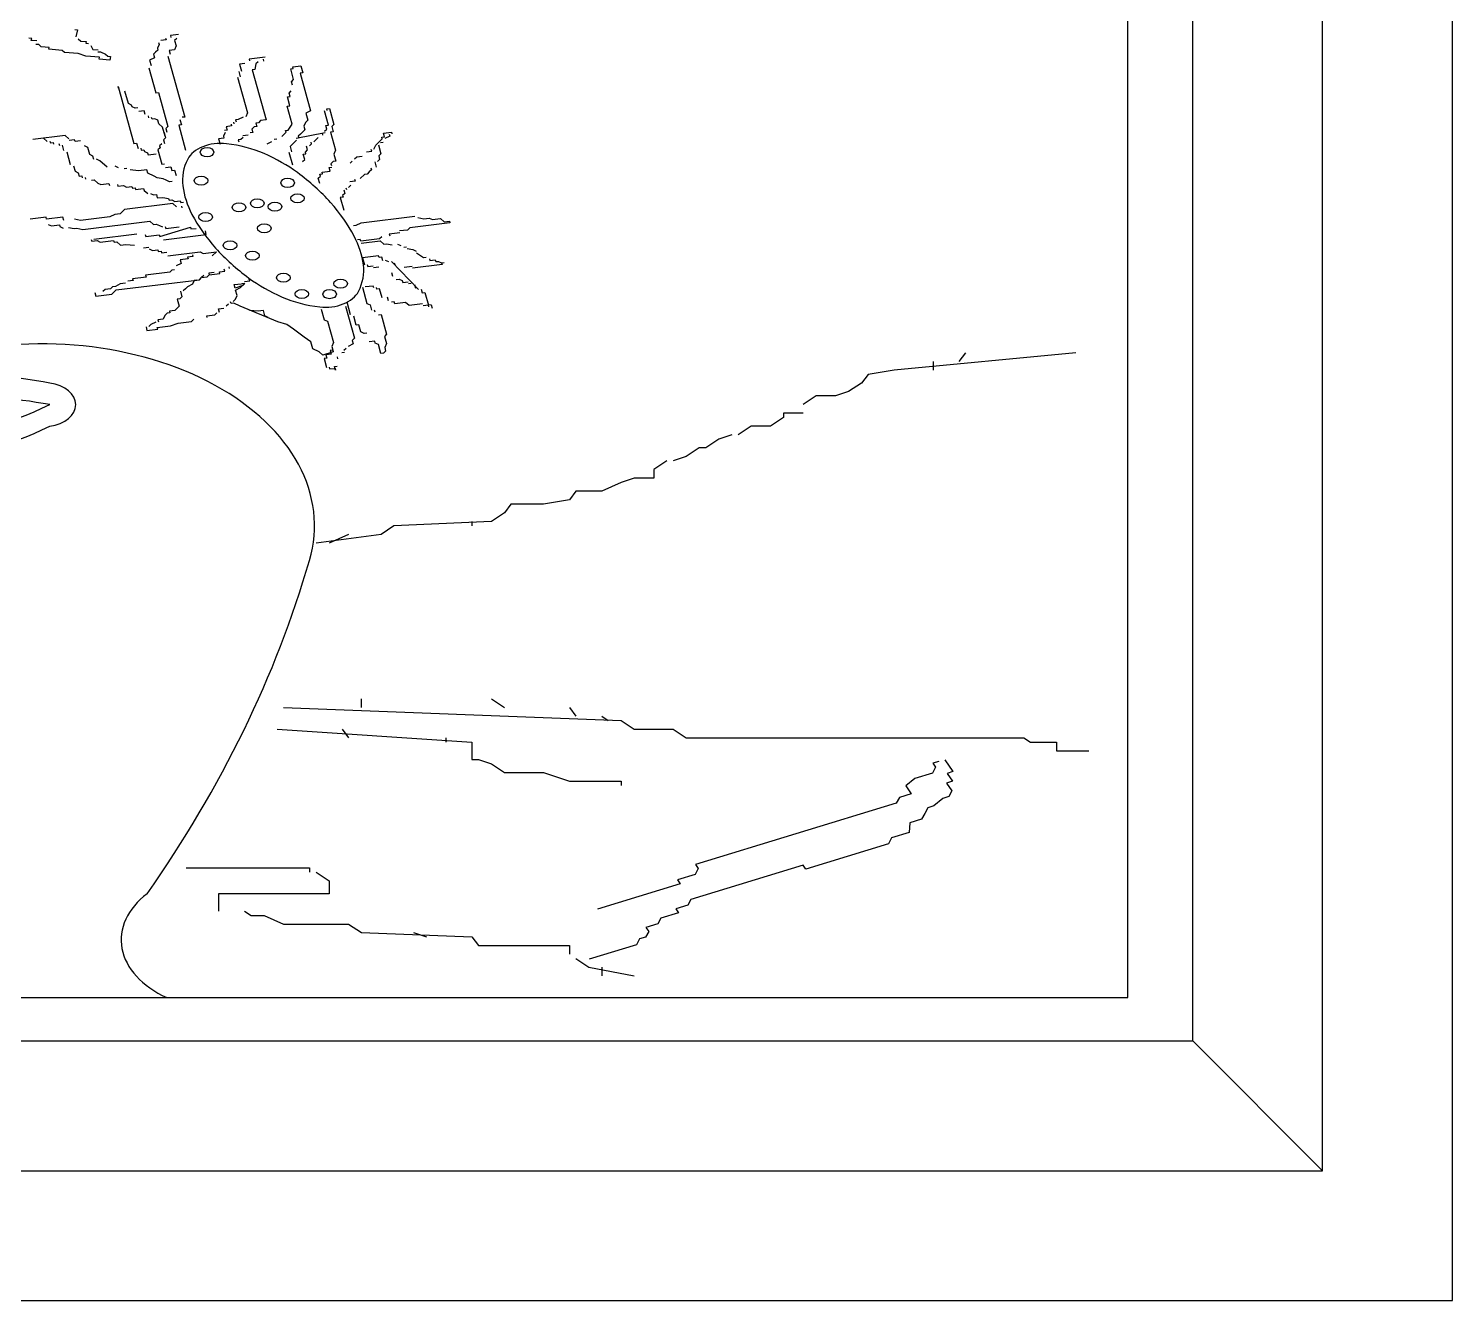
# Model space of a CAD drawing. Header units: inches. Extents: x 6.7 to 49.2, y 11 to 35.8.
# Drawn here: x 33.507 to 33.7701, y 12.9245 to 13.1597 of the extents above; entities that cross this region are included whole.
import ezdxf

# ---------------------------------------------------------------- set-up
doc = ezdxf.new("R2010")
doc.units = ezdxf.units.IN
doc.header["$MEASUREMENT"] = 0
doc.layers.add('02', color=2, linetype='Continuous')
doc.layers.add('4', color=4, linetype='Continuous')

msp = doc.modelspace()

# ---------------------------------------------------------------- linework, layer by layer
at = {"layer": '02'}
for p, q in [((33.7461, 12.94853), (33.7461, 13.38053)), ((33.7221, 12.97253), (33.7221, 13.35653)), ((33.7101, 12.98053), (33.7101, 13.34853)), ((33.51551, 13.15948), (33.516, 13.15943)), ((33.516, 13.15943), (33.51574, 13.1581)), ((33.50755, 13.15781), (33.50705, 13.15785)), ((33.50748, 13.15747), (33.50755, 13.15781)), ((33.50848, 13.15739), (33.50748, 13.15747)), ((33.51617, 13.15772), (33.51661, 13.15734)), ((33.51661, 13.15734), (33.51761, 13.15726)), ((33.51761, 13.15726), (33.51754, 13.15692)), ((33.51754, 13.15692), (33.51804, 13.15688)), ((33.531, 13.15706), (33.53109, 13.15673)), ((33.53239, 13.15757), (33.5314, 13.15745)), ((33.5323, 13.1579), (33.53239, 13.15757)), ((33.53469, 13.15854), (33.5332, 13.15835)), ((33.5332, 13.15835), (33.53329, 13.15802)), ((33.53437, 13.15781), (33.53397, 13.15742)), ((33.53397, 13.15742), (33.53425, 13.15643)), ((33.50885, 13.15668), (33.50835, 13.15672)), ((33.50928, 13.1563), (33.50885, 13.15668)), ((33.51078, 13.15617), (33.50928, 13.1563)), ((33.51071, 13.15583), (33.51078, 13.15617)), ((33.51321, 13.15561), (33.51071, 13.15583)), ((33.51364, 13.15523), (33.51321, 13.15561)), ((33.51614, 13.15501), (33.51364, 13.15523)), ((33.51757, 13.15455), (33.51614, 13.15501)), ((33.52007, 13.15433), (33.51757, 13.15455)), ((33.51847, 13.1565), (33.51884, 13.15579)), ((33.51884, 13.15579), (33.51984, 13.1557)), ((33.51977, 13.15537), (33.52027, 13.15533)), ((33.52001, 13.15399), (33.52007, 13.15433)), ((33.52027, 13.15533), (33.5212, 13.1549)), ((33.5212, 13.1549), (33.52164, 13.15453)), ((33.52164, 13.15453), (33.52214, 13.15448)), ((33.52214, 13.15448), (33.522, 13.15382)), ((33.53024, 13.15423), (33.52934, 13.15378)), ((33.53046, 13.15528), (33.53006, 13.15489)), ((33.53006, 13.15489), (33.53024, 13.15423)), ((33.53087, 13.15567), (33.53046, 13.15528)), ((33.53109, 13.15673), (33.53078, 13.156)), ((33.53078, 13.156), (33.53087, 13.15567)), ((33.53272, 13.15454), (33.53584, 13.1433)), ((33.53393, 13.15571), (33.53294, 13.15559)), ((33.53294, 13.15559), (33.53313, 13.15493)), ((33.53425, 13.15643), (33.53393, 13.15571)), ((33.55071, 13.15436), (33.54774, 13.154)), ((33.522, 13.15382), (33.52001, 13.15399)), ((33.52922, 13.15239), (33.5305, 13.14777)), ((33.52934, 13.15378), (33.52962, 13.15279)), ((33.54581, 13.15171), (33.54608, 13.15072)), ((33.54693, 13.15321), (33.54594, 13.15309)), ((33.54594, 13.15309), (33.5463, 13.15177)), ((33.54774, 13.154), (33.54783, 13.15367)), ((33.54878, 13.15207), (33.54829, 13.15201)), ((33.54829, 13.15201), (33.55085, 13.14276)), ((33.549, 13.15313), (33.54878, 13.15207)), ((33.54941, 13.15352), (33.549, 13.15313)), ((33.55031, 13.15397), (33.5504, 13.15364)), ((33.55541, 13.15221), (33.5559, 13.15227)), ((33.55596, 13.15023), (33.55541, 13.15221)), ((33.55581, 13.1526), (33.5573, 13.15278)), ((33.5559, 13.15227), (33.55581, 13.1526)), ((33.5573, 13.15278), (33.55767, 13.15146)), ((33.5236, 13.14863), (33.52351, 13.14896)), ((33.52351, 13.14896), (33.52644, 13.13838)), ((33.54559, 13.15066), (33.54742, 13.14405)), ((33.55555, 13.14983), (33.55596, 13.15023)), ((33.55574, 13.14917), (33.55555, 13.14983)), ((33.55767, 13.15146), (33.55717, 13.1514)), ((33.55717, 13.1514), (33.5591, 13.14446)), ((33.52542, 13.14577), (33.52477, 13.14809)), ((33.5305, 13.14777), (33.531, 13.14783)), ((33.531, 13.14783), (33.53274, 13.14155)), ((33.5548, 13.14701), (33.5553, 13.14707)), ((33.55526, 13.14536), (33.5548, 13.14701)), ((33.55511, 13.14773), (33.55552, 13.14812)), ((33.5553, 13.14707), (33.55511, 13.14773)), ((33.526, 13.14551), (33.52542, 13.14577)), ((33.52609, 13.14517), (33.526, 13.14551)), ((33.52668, 13.14491), (33.52609, 13.14517)), ((33.52718, 13.14497), (33.52668, 13.14491)), ((33.52835, 13.14443), (33.52736, 13.14431)), ((33.52854, 13.14377), (33.52835, 13.14443)), ((33.54742, 13.14405), (33.54711, 13.14333)), ((33.55476, 13.1453), (33.55526, 13.14536)), ((33.55568, 13.14199), (33.55476, 13.1453)), ((33.5591, 13.14446), (33.5582, 13.14401)), ((33.5582, 13.14401), (33.55856, 13.14269)), ((33.5624, 13.14179), (33.56167, 13.14444)), ((33.56207, 13.14483), (33.56256, 13.14489)), ((33.56216, 13.1445), (33.56207, 13.14483)), ((33.56256, 13.14489), (33.56339, 13.14192)), ((33.52921, 13.14317), (33.52912, 13.1435)), ((33.5298, 13.1429), (33.52971, 13.14323)), ((33.5303, 13.14296), (33.5298, 13.1429)), ((33.53088, 13.14269), (33.5303, 13.14296)), ((33.53107, 13.14203), (33.53088, 13.14269)), ((33.53175, 13.14143), (33.53107, 13.14203)), ((33.53221, 13.13978), (33.53175, 13.14143)), ((33.53274, 13.14155), (33.53233, 13.14116)), ((33.53233, 13.14116), (33.53252, 13.1405)), ((33.53522, 13.14186), (33.53472, 13.1418)), ((33.53472, 13.1418), (33.536, 13.13717)), ((33.53494, 13.14285), (33.53522, 13.14186)), ((33.53584, 13.1433), (33.53534, 13.14324)), ((33.5445, 13.14164), (33.54351, 13.14151)), ((33.54351, 13.14151), (33.5437, 13.14085)), ((33.54441, 13.14197), (33.5445, 13.14164)), ((33.54482, 13.14236), (33.54491, 13.14203)), ((33.54571, 13.14281), (33.54522, 13.14275)), ((33.54522, 13.14275), (33.54531, 13.14242)), ((33.54661, 13.14326), (33.54571, 13.14281)), ((33.54865, 13.14147), (33.54825, 13.14107)), ((33.54825, 13.14107), (33.54843, 13.14041)), ((33.54915, 13.14153), (33.54865, 13.14147)), ((33.54946, 13.14225), (33.54896, 13.14219)), ((33.54896, 13.14219), (33.54915, 13.14153)), ((33.54986, 13.14264), (33.54946, 13.14225)), ((33.55085, 13.14276), (33.54986, 13.14264)), ((33.55497, 13.14088), (33.55568, 13.14199)), ((33.55816, 13.1423), (33.55785, 13.14158)), ((33.55785, 13.14158), (33.55803, 13.14091)), ((33.55856, 13.14269), (33.55816, 13.1423)), ((33.56168, 13.14068), (33.56209, 13.14107)), ((33.5619, 13.14173), (33.5624, 13.14179)), ((33.56209, 13.14107), (33.5619, 13.14173)), ((33.56339, 13.14192), (33.56299, 13.14153)), ((33.56299, 13.14153), (33.56326, 13.14053)), ((33.51372, 13.13989), (33.50778, 13.13916)), ((33.50976, 13.1394), (33.51044, 13.1388)), ((33.51093, 13.13886), (33.51102, 13.13853)), ((33.51102, 13.13853), (33.51152, 13.13859)), ((33.51152, 13.13859), (33.51161, 13.13826)), ((33.5126, 13.13838), (33.51269, 13.13805)), ((33.5144, 13.13929), (33.51372, 13.13989)), ((33.51548, 13.13908), (33.51449, 13.13896)), ((33.51558, 13.13875), (33.51548, 13.13908)), ((33.51657, 13.13887), (33.51558, 13.13875)), ((33.52644, 13.13838), (33.52694, 13.13844)), ((33.52694, 13.13844), (33.52721, 13.13745)), ((33.5323, 13.13945), (33.53189, 13.13906)), ((33.53189, 13.13906), (33.53208, 13.1384)), ((33.53202, 13.14044), (33.5323, 13.13945)), ((33.54307, 13.13941), (33.54208, 13.13929)), ((33.54208, 13.13929), (33.54236, 13.1383)), ((33.54329, 13.14046), (33.54298, 13.13974)), ((33.54298, 13.13974), (33.54307, 13.13941)), ((33.5437, 13.14085), (33.5432, 13.14079)), ((33.54623, 13.13912), (33.54573, 13.13906)), ((33.54573, 13.13906), (33.54582, 13.13872)), ((33.54663, 13.13951), (33.54623, 13.13912)), ((33.54753, 13.13996), (33.54654, 13.13984)), ((33.54843, 13.14041), (33.54794, 13.14035)), ((33.55106, 13.13835), (33.55195, 13.1388)), ((33.55236, 13.13919), (33.55285, 13.13925)), ((33.55375, 13.1397), (33.55416, 13.14009)), ((33.55416, 13.14009), (33.55456, 13.14049)), ((33.55447, 13.14082), (33.55497, 13.14088)), ((33.55456, 13.14049), (33.55447, 13.14082)), ((33.55651, 13.13902), (33.5557, 13.13823)), ((33.56177, 13.14035), (33.55642, 13.13935)), ((33.55722, 13.14013), (33.55682, 13.13974)), ((33.55682, 13.13974), (33.55691, 13.13941)), ((33.55803, 13.14091), (33.55722, 13.14013)), ((33.55926, 13.13833), (33.55917, 13.13866)), ((33.55966, 13.13872), (33.56047, 13.13951)), ((33.56137, 13.13996), (33.56128, 13.14029)), ((33.56326, 13.14053), (33.56277, 13.14047)), ((33.56277, 13.14047), (33.56368, 13.13717)), ((33.57112, 13.13809), (33.57152, 13.13848)), ((33.57152, 13.13848), (33.57192, 13.13887)), ((33.57192, 13.13887), (33.57233, 13.13926)), ((33.57251, 13.1386), (33.57202, 13.13854)), ((33.57224, 13.13959), (33.57273, 13.13965)), ((33.57233, 13.13926), (33.57224, 13.13959)), ((33.57255, 13.14031), (33.57404, 13.1405)), ((33.57273, 13.13965), (33.57255, 13.14031)), ((33.57372, 13.13978), (33.57282, 13.13932)), ((33.57363, 13.14011), (33.57372, 13.13978)), ((33.57404, 13.1405), (33.57413, 13.14017)), ((33.51319, 13.13812), (33.51346, 13.13712)), ((33.51405, 13.13686), (33.51469, 13.13454)), ((33.51793, 13.13767), (33.51734, 13.13794)), ((33.51829, 13.13635), (33.51793, 13.13767)), ((33.51888, 13.13608), (33.51829, 13.13635)), ((33.51906, 13.13542), (33.51888, 13.13608)), ((33.52771, 13.13751), (33.5278, 13.13718)), ((33.5278, 13.13718), (33.5283, 13.13725)), ((33.5283, 13.13725), (33.52839, 13.13692)), ((33.52839, 13.13692), (33.52897, 13.13665)), ((33.52897, 13.13665), (33.52907, 13.13632)), ((33.52907, 13.13632), (33.53055, 13.1365)), ((33.53127, 13.13761), (33.53087, 13.13722)), ((33.53087, 13.13722), (33.5316, 13.13458)), ((33.53158, 13.13833), (33.53118, 13.13794)), ((33.53118, 13.13794), (33.53127, 13.13761)), ((33.55507, 13.13679), (33.55572, 13.13448)), ((33.5557, 13.13823), (33.5553, 13.13784)), ((33.5553, 13.13784), (33.55557, 13.13685)), ((33.55774, 13.13644), (33.55823, 13.1365)), ((33.55801, 13.13544), (33.55774, 13.13644)), ((33.55814, 13.13683), (33.55854, 13.13722)), ((33.55823, 13.1365), (33.55814, 13.13683)), ((33.55854, 13.13722), (33.55836, 13.13788)), ((33.55886, 13.13794), (33.55926, 13.13833)), ((33.56368, 13.13717), (33.56337, 13.13645)), ((33.56337, 13.13645), (33.56374, 13.13513)), ((33.56721, 13.13555), (33.56761, 13.13595)), ((33.56761, 13.13595), (33.5686, 13.13607)), ((33.56941, 13.13685), (33.5704, 13.13697)), ((33.5704, 13.13697), (33.57031, 13.1373)), ((33.5708, 13.13736), (33.57112, 13.13809)), ((33.57161, 13.13815), (33.57207, 13.1365)), ((33.57207, 13.1365), (33.57167, 13.1361)), ((33.57167, 13.1361), (33.57185, 13.13544)), ((33.51528, 13.13427), (33.51556, 13.13328)), ((33.51556, 13.13328), (33.51614, 13.13301)), ((33.52015, 13.13521), (33.51956, 13.13548)), ((33.5215, 13.13402), (33.52015, 13.13521)), ((33.52358, 13.13393), (33.52299, 13.1342)), ((33.52516, 13.13378), (33.52466, 13.13372)), ((33.52732, 13.13337), (33.52574, 13.13351)), ((33.52881, 13.13355), (33.52732, 13.13337)), ((33.52899, 13.13289), (33.52881, 13.13355)), ((33.5316, 13.13458), (33.53209, 13.13464)), ((33.53228, 13.13398), (33.53327, 13.1341)), ((33.53327, 13.1341), (33.53345, 13.13344)), ((33.53345, 13.13344), (33.53395, 13.1335)), ((33.53395, 13.1335), (33.53422, 13.13251)), ((33.55761, 13.13505), (33.55801, 13.13544)), ((33.56122, 13.13311), (33.56271, 13.13329)), ((33.56131, 13.13278), (33.56122, 13.13311)), ((33.56253, 13.13395), (33.56302, 13.13401)), ((33.56271, 13.13329), (33.56253, 13.13395)), ((33.56324, 13.13506), (33.56284, 13.13467)), ((33.56284, 13.13467), (33.56293, 13.13434)), ((33.56374, 13.13513), (33.56324, 13.13506)), ((33.5664, 13.13477), (33.5668, 13.13516)), ((33.56992, 13.13316), (33.56952, 13.13276)), ((33.57033, 13.13355), (33.56992, 13.13316)), ((33.57024, 13.13388), (33.57033, 13.13355)), ((33.57095, 13.13499), (33.57123, 13.134)), ((33.57185, 13.13544), (33.57145, 13.13505)), ((33.51614, 13.13301), (33.51633, 13.13235)), ((33.51633, 13.13235), (33.51682, 13.13241)), ((33.51682, 13.13241), (33.51691, 13.13208)), ((33.51741, 13.13214), (33.5175, 13.13181)), ((33.51858, 13.13161), (33.51908, 13.13167)), ((33.51908, 13.13167), (33.51976, 13.13107)), ((33.51976, 13.13107), (33.52035, 13.1308)), ((33.52035, 13.1308), (33.52183, 13.13098)), ((33.52183, 13.13098), (33.52193, 13.13065)), ((33.52341, 13.13083), (33.5235, 13.1305)), ((33.5235, 13.1305), (33.52449, 13.13063)), ((33.52449, 13.13063), (33.52508, 13.13036)), ((33.52508, 13.13036), (33.52607, 13.13048)), ((33.52607, 13.13048), (33.52617, 13.13015)), ((33.53017, 13.13235), (33.52899, 13.13289)), ((33.53075, 13.13208), (33.53017, 13.13235)), ((33.53184, 13.13187), (33.53075, 13.13208)), ((33.53242, 13.1316), (33.53184, 13.13187)), ((33.53301, 13.13134), (33.53242, 13.1316)), ((33.53351, 13.1314), (33.53301, 13.13134)), ((33.56051, 13.13199), (33.56091, 13.13239)), ((33.56078, 13.131), (33.56051, 13.13199)), ((33.56082, 13.13272), (33.56131, 13.13278)), ((33.56091, 13.13239), (33.56082, 13.13272)), ((33.56651, 13.13068), (33.5661, 13.13029)), ((33.56732, 13.13147), (33.56633, 13.13134)), ((33.56722, 13.1318), (33.56732, 13.13147)), ((33.56902, 13.1327), (33.56822, 13.13192)), ((33.56952, 13.13276), (33.56902, 13.1327)), ((33.52617, 13.13015), (33.52666, 13.13021)), ((33.52666, 13.13021), (33.52675, 13.12988)), ((33.52675, 13.12988), (33.52824, 13.13006)), ((33.52824, 13.13006), (33.52833, 13.12973)), ((33.52833, 13.12973), (33.52901, 13.12913)), ((33.52951, 13.12919), (33.53009, 13.12892)), ((33.53009, 13.12892), (33.53059, 13.12899)), ((33.53059, 13.12899), (33.53077, 13.12833)), ((33.53077, 13.12833), (33.53176, 13.12845)), ((33.53176, 13.12845), (33.53285, 13.12824)), ((33.53285, 13.12824), (33.53294, 13.12791)), ((33.53294, 13.12791), (33.53343, 13.12797)), ((33.53343, 13.12797), (33.53402, 13.1277)), ((33.56508, 13.12846), (33.56458, 13.1284)), ((33.56458, 13.1284), (33.56522, 13.12608)), ((33.56539, 13.12918), (33.56498, 13.12879)), ((33.56498, 13.12879), (33.56508, 13.12846)), ((33.56521, 13.12984), (33.56539, 13.12918)), ((33.56561, 13.13023), (33.5657, 13.1299)), ((33.5229, 13.1253), (33.522, 13.12485)), ((33.52389, 13.12543), (33.5229, 13.1253)), ((33.5247, 13.12621), (33.52389, 13.12543)), ((33.53362, 13.12731), (33.5247, 13.12621)), ((33.5343, 13.12671), (33.53362, 13.12731)), ((33.53402, 13.1277), (33.53501, 13.12782)), ((33.53501, 13.12782), (33.5351, 13.12749)), ((33.5351, 13.12749), (33.5356, 13.12755)), ((33.53538, 13.1265), (33.53529, 13.12683)), ((33.51023, 13.12477), (33.50726, 13.1244)), ((33.51032, 13.12444), (33.51023, 13.12477)), ((33.5133, 13.1248), (33.51032, 13.12444)), ((33.5106, 13.12344), (33.51119, 13.12318)), ((33.51119, 13.12318), (33.51267, 13.12336)), ((33.51267, 13.12336), (33.51277, 13.12303)), ((33.51277, 13.12303), (33.51335, 13.12276)), ((33.51348, 13.12414), (33.5133, 13.1248)), ((33.51434, 13.12288), (33.51543, 13.12267)), ((33.51543, 13.12267), (33.51592, 13.12273)), ((33.51655, 13.12418), (33.51546, 13.12439)), ((33.51592, 13.12273), (33.517, 13.12253)), ((33.522, 13.12485), (33.51655, 13.12418)), ((33.517, 13.12253), (33.52939, 13.12405)), ((33.52939, 13.12405), (33.53007, 13.12346)), ((33.53007, 13.12346), (33.53057, 13.12352)), ((33.53057, 13.12352), (33.53116, 13.12325)), ((33.53116, 13.12325), (33.53174, 13.12298)), ((33.53121, 13.1212), (33.53688, 13.12293)), ((33.53224, 13.12304), (33.53233, 13.12271)), ((33.53233, 13.12271), (33.53481, 13.12301)), ((33.53688, 13.12293), (33.53697, 13.1226)), ((33.53697, 13.1226), (33.53797, 13.12272)), ((33.56704, 13.12323), (33.56754, 13.12329)), ((33.56754, 13.12329), (33.56843, 13.12375)), ((33.56843, 13.12375), (33.57835, 13.12497)), ((33.57741, 13.1228), (33.57701, 13.12241)), ((33.58484, 13.12372), (33.57741, 13.1228)), ((33.57893, 13.1247), (33.58002, 13.12449)), ((33.58002, 13.12449), (33.58101, 13.12461)), ((33.58101, 13.12461), (33.5816, 13.12434)), ((33.5816, 13.12434), (33.58308, 13.12453)), ((33.58308, 13.12453), (33.58376, 13.12393)), ((33.58376, 13.12393), (33.58475, 13.12405)), ((33.58475, 13.12405), (33.58484, 13.12372)), ((33.51855, 13.12067), (33.51864, 13.12034)), ((33.51864, 13.12034), (33.51963, 13.12046)), ((33.51904, 13.12073), (33.52697, 13.12171)), ((33.51963, 13.12046), (33.52022, 13.12019)), ((33.52022, 13.12019), (33.52269, 13.12049)), ((33.52269, 13.12049), (33.52279, 13.12016)), ((33.52279, 13.12016), (33.52328, 13.12023)), ((33.52328, 13.12023), (33.52396, 13.11963)), ((33.52855, 13.12156), (33.52864, 13.12123)), ((33.52864, 13.12123), (33.53112, 13.12153)), ((33.53112, 13.12153), (33.53121, 13.1212)), ((33.53189, 13.1206), (33.53982, 13.12158)), ((33.53982, 13.12158), (33.53964, 13.12224)), ((33.56827, 13.12065), (33.56777, 13.12059)), ((33.56836, 13.12032), (33.56827, 13.12065)), ((33.57183, 13.12075), (33.56836, 13.12032)), ((33.56845, 13.11999), (33.57192, 13.12042)), ((33.57223, 13.12114), (33.57183, 13.12075)), ((33.57192, 13.12042), (33.5726, 13.11982)), ((33.57561, 13.1219), (33.57363, 13.12165)), ((33.57363, 13.12165), (33.57372, 13.12132)), ((33.57701, 13.12241), (33.57552, 13.12223)), ((33.52396, 13.11963), (33.52495, 13.11975)), ((33.52495, 13.11975), (33.52653, 13.1196)), ((33.5282, 13.11912), (33.52919, 13.11925)), ((33.52928, 13.11892), (33.52987, 13.11865)), ((33.52987, 13.11865), (33.53086, 13.11877)), ((33.53086, 13.11877), (33.53095, 13.11844)), ((33.53095, 13.11844), (33.53145, 13.1185)), ((33.53145, 13.1185), (33.53154, 13.11817)), ((33.53154, 13.11817), (33.53253, 13.11829)), ((33.53272, 13.11763), (33.53866, 13.11836)), ((33.53736, 13.11752), (33.53637, 13.1174)), ((33.53637, 13.1174), (33.53646, 13.11707)), ((33.53727, 13.11785), (33.53736, 13.11752)), ((33.53866, 13.11836), (33.53925, 13.11809)), ((33.53925, 13.11809), (33.54173, 13.1184)), ((33.54173, 13.1184), (33.54092, 13.11762)), ((33.57166, 13.11765), (33.56869, 13.11729)), ((33.57176, 13.11732), (33.57166, 13.11765)), ((33.57225, 13.11738), (33.57176, 13.11732)), ((33.57243, 13.11672), (33.57225, 13.11738)), ((33.5726, 13.11982), (33.5731, 13.11988)), ((33.5731, 13.11988), (33.57418, 13.11967)), ((33.57517, 13.11979), (33.57576, 13.11952)), ((33.57634, 13.11925), (33.57684, 13.11932)), ((33.57693, 13.11899), (33.57801, 13.11878)), ((33.57801, 13.11878), (33.5786, 13.11851)), ((33.57869, 13.11818), (33.57996, 13.11731)), ((33.57996, 13.11731), (33.58046, 13.11737)), ((33.53345, 13.11499), (33.53305, 13.1146)), ((33.53394, 13.11505), (33.53345, 13.11499)), ((33.53516, 13.11622), (33.53426, 13.11577)), ((33.53646, 13.11707), (33.53497, 13.11688)), ((33.53497, 13.11688), (33.53516, 13.11622)), ((33.54224, 13.11471), (33.54323, 13.11483)), ((33.54233, 13.11437), (33.54224, 13.11471)), ((33.54323, 13.11483), (33.54314, 13.11516)), ((33.54413, 13.11528), (33.54404, 13.11561)), ((33.56869, 13.11729), (33.56906, 13.11596)), ((33.56955, 13.11602), (33.56964, 13.11569)), ((33.56964, 13.11569), (33.57064, 13.11582)), ((33.57073, 13.11549), (33.57172, 13.11561)), ((33.57352, 13.11651), (33.57293, 13.11678)), ((33.57401, 13.11657), (33.57904, 13.11139)), ((33.57469, 13.11598), (33.5746, 13.11631)), ((33.57785, 13.11568), (33.57636, 13.1155)), ((33.58339, 13.11602), (33.57794, 13.11535)), ((33.58104, 13.1171), (33.58113, 13.11677)), ((33.58113, 13.11677), (33.58213, 13.11689)), ((33.58213, 13.11689), (33.58222, 13.11656)), ((33.58222, 13.11656), (33.58271, 13.11662)), ((33.58271, 13.11662), (33.5833, 13.11635)), ((33.5833, 13.11635), (33.5838, 13.11642)), ((33.5833, 13.11635), (33.58339, 13.11602)), ((33.5239, 13.11244), (33.52301, 13.11199)), ((33.52319, 13.11133), (33.53855, 13.11322)), ((33.5249, 13.11257), (33.5239, 13.11244)), ((33.52629, 13.11308), (33.5253, 13.11296)), ((33.52868, 13.11371), (33.5262, 13.11341)), ((33.5262, 13.11341), (33.52629, 13.11308)), ((33.53305, 13.1146), (33.52859, 13.11405)), ((33.52859, 13.11405), (33.52868, 13.11371)), ((33.53725, 13.11238), (33.53635, 13.11193)), ((33.53756, 13.1131), (33.53725, 13.11238)), ((33.53806, 13.11316), (33.53756, 13.1131)), ((33.53855, 13.11322), (33.53896, 13.11362)), ((33.53936, 13.11401), (33.53896, 13.11362)), ((33.53896, 13.11362), (33.53995, 13.11374)), ((33.53995, 13.11374), (33.54035, 13.11413)), ((33.54125, 13.11458), (33.54026, 13.11446)), ((33.54026, 13.11446), (33.54035, 13.11413)), ((33.54035, 13.11413), (33.54233, 13.11437)), ((33.54496, 13.11231), (33.54694, 13.11255)), ((33.54514, 13.11165), (33.54496, 13.11231)), ((33.54654, 13.11216), (33.54514, 13.11165)), ((33.54613, 13.11177), (33.54694, 13.11255)), ((33.54694, 13.11255), (33.54644, 13.11249)), ((33.54685, 13.11288), (33.54784, 13.113)), ((33.54784, 13.113), (33.54775, 13.11333)), ((33.57065, 13.11206), (33.56917, 13.11188)), ((33.57075, 13.11173), (33.57065, 13.11206)), ((33.57407, 13.11453), (33.57425, 13.11387)), ((33.57493, 13.11327), (33.57543, 13.11333)), ((33.57543, 13.11333), (33.57601, 13.11306)), ((33.57601, 13.11306), (33.57611, 13.11273)), ((33.57611, 13.11273), (33.5771, 13.11285)), ((33.57719, 13.11252), (33.57768, 13.11259)), ((33.57827, 13.11232), (33.57845, 13.11166)), ((33.51922, 13.11084), (33.51941, 13.11018)), ((33.51941, 13.11018), (33.52238, 13.11055)), ((33.52111, 13.11142), (33.52071, 13.11102)), ((33.52211, 13.11154), (33.52111, 13.11142)), ((33.52251, 13.11193), (33.52211, 13.11154)), ((33.52238, 13.11055), (33.52319, 13.11133)), ((33.52301, 13.11199), (33.52251, 13.11193)), ((33.53492, 13.1097), (33.53442, 13.10964)), ((33.53442, 13.10964), (33.53479, 13.10832)), ((33.53532, 13.11009), (33.53492, 13.1097)), ((33.53505, 13.11108), (33.53532, 13.11009)), ((33.53595, 13.11154), (33.53554, 13.11114)), ((33.53635, 13.11193), (33.53595, 13.11154)), ((33.54479, 13.10921), (33.5452, 13.1096)), ((33.5452, 13.1096), (33.54551, 13.11032)), ((33.54523, 13.11132), (33.54613, 13.11177)), ((33.54551, 13.11032), (33.54523, 13.11132)), ((33.56867, 13.11182), (33.5695, 13.10884)), ((33.57133, 13.11146), (33.57124, 13.11179)), ((33.57183, 13.11152), (33.57133, 13.11146)), ((33.57229, 13.10987), (33.57183, 13.11152)), ((33.57346, 13.10933), (33.57328, 13.10999)), ((33.57954, 13.11145), (33.57972, 13.11079)), ((33.57972, 13.11079), (33.58022, 13.11085)), ((33.58022, 13.11085), (33.58086, 13.10854)), ((33.53259, 13.10702), (33.53218, 13.10663)), ((33.53308, 13.10708), (33.53259, 13.10702)), ((33.53398, 13.10754), (33.53299, 13.10741)), ((33.53299, 13.10741), (33.53308, 13.10708)), ((33.53479, 13.10832), (33.53398, 13.10754)), ((33.54138, 13.10674), (33.54178, 13.10713)), ((33.54209, 13.10785), (33.54308, 13.10798)), ((33.54228, 13.10719), (33.54209, 13.10785)), ((33.54349, 13.10837), (33.54389, 13.10876)), ((33.54439, 13.10882), (33.5443, 13.10915)), ((33.54488, 13.10888), (33.54439, 13.10882)), ((33.54606, 13.10834), (33.54488, 13.10888)), ((33.55301, 13.10544), (33.54606, 13.10834)), ((33.5494, 13.10739), (33.54782, 13.10753)), ((33.55039, 13.10751), (33.5494, 13.10739)), ((33.55066, 13.10652), (33.55039, 13.10751)), ((33.56107, 13.1078), (33.56162, 13.10582)), ((33.56553, 13.10835), (33.56718, 13.10241)), ((33.56649, 13.10676), (33.56584, 13.10907)), ((33.5695, 13.10884), (33.57008, 13.10857)), ((33.57008, 13.10857), (33.57036, 13.10758)), ((33.57085, 13.10764), (33.57095, 13.10731)), ((33.57454, 13.10912), (33.57405, 13.10906)), ((33.57464, 13.10879), (33.57454, 13.10912)), ((33.57662, 13.10904), (33.57464, 13.10879)), ((33.5773, 13.10844), (33.57662, 13.10904)), ((33.57978, 13.10874), (33.5773, 13.10844)), ((33.58135, 13.1086), (33.57987, 13.10841)), ((33.58095, 13.1082), (33.58086, 13.10854)), ((33.58135, 13.1086), (33.58154, 13.10794)), ((33.52868, 13.10449), (33.52886, 13.10383)), ((33.52957, 13.10494), (33.52917, 13.10455)), ((33.53047, 13.10539), (33.52957, 13.10494)), ((33.53075, 13.1044), (33.53323, 13.10471)), ((33.53084, 13.10407), (33.53075, 13.1044)), ((33.53187, 13.10591), (33.53088, 13.10579)), ((33.53088, 13.10579), (33.53097, 13.10546)), ((33.53218, 13.10663), (33.53187, 13.10591)), ((33.53323, 13.10471), (33.53462, 13.10522)), ((33.53462, 13.10522), (33.5371, 13.10553)), ((33.5371, 13.10553), (33.5375, 13.10592)), ((33.53989, 13.10656), (33.54138, 13.10674)), ((33.53998, 13.10623), (33.53989, 13.10656)), ((33.55125, 13.10625), (33.55066, 13.10652)), ((33.55468, 13.10496), (33.55301, 13.10544)), ((33.55595, 13.1041), (33.55468, 13.10496)), ((33.56162, 13.10582), (33.56221, 13.10555)), ((33.56221, 13.10555), (33.56331, 13.10159)), ((33.56753, 13.10484), (33.56707, 13.10649)), ((33.56803, 13.1049), (33.56753, 13.10484)), ((33.56839, 13.10358), (33.56803, 13.1049)), ((33.57163, 13.10671), (33.57212, 13.10677)), ((33.57212, 13.10677), (33.57313, 13.10314)), ((33.52886, 13.10383), (33.53084, 13.10407)), ((33.5579, 13.10263), (33.55595, 13.1041)), ((33.55916, 13.10176), (33.5579, 13.10263)), ((33.55953, 13.10044), (33.55916, 13.10176)), ((33.56331, 13.10159), (33.563, 13.10086)), ((33.56718, 13.10241), (33.56678, 13.10201)), ((33.56678, 13.10201), (33.56696, 13.10135)), ((33.56898, 13.10331), (33.56839, 13.10358)), ((33.56948, 13.10337), (33.56898, 13.10331)), ((33.57093, 13.10184), (33.56994, 13.10172)), ((33.57102, 13.10151), (33.57093, 13.10184)), ((33.57161, 13.10124), (33.57102, 13.10151)), ((33.57313, 13.10314), (33.57273, 13.10275)), ((33.57273, 13.10275), (33.57309, 13.10143)), ((33.5607, 13.0999), (33.55953, 13.10044)), ((33.56138, 13.0993), (33.5607, 13.0999)), ((33.56327, 13.09987), (33.56138, 13.0993)), ((33.56287, 13.09948), (33.56188, 13.09936)), ((33.56188, 13.09936), (33.56206, 13.0987)), ((33.56318, 13.1002), (33.56269, 13.10014)), ((33.56269, 13.10014), (33.56287, 13.09948)), ((33.563, 13.10086), (33.56318, 13.1002)), ((33.56318, 13.1002), (33.56327, 13.09987)), ((33.56414, 13.09861), (33.56404, 13.09894)), ((33.56535, 13.09979), (33.56485, 13.09973)), ((33.56566, 13.10051), (33.56526, 13.10012)), ((33.56696, 13.10135), (33.56606, 13.1009)), ((33.57206, 13.09959), (33.57161, 13.10124)), ((33.57256, 13.09965), (33.57206, 13.09959)), ((33.57296, 13.10004), (33.57256, 13.09965)), ((33.57309, 13.10143), (33.57278, 13.1007)), ((33.57278, 13.1007), (33.57296, 13.10004)), ((33.7005, 13.09973), (33.6669, 13.09653)), ((33.6801, 13.09973), (33.6789, 13.09813)), ((33.56206, 13.0987), (33.56157, 13.09864)), ((33.56157, 13.09864), (33.56202, 13.09699)), ((33.56252, 13.09705), (33.56261, 13.09672)), ((33.56261, 13.09672), (33.5636, 13.09684)), ((33.56351, 13.09717), (33.56401, 13.09723)), ((33.56369, 13.09651), (33.56351, 13.09717)), ((33.5636, 13.09684), (33.56369, 13.09651)), ((33.6669, 13.09653), (33.6621, 13.09573)), ((33.6741, 13.09813), (33.6741, 13.09653)), ((33.6609, 13.09413), (33.6585, 13.09253)), ((33.6621, 13.09573), (33.6609, 13.09413)), ((33.6525, 13.09173), (33.6501, 13.09013)), ((33.6561, 13.09173), (33.6525, 13.09173)), ((33.6585, 13.09253), (33.6561, 13.09173)), ((33.6465, 13.08853), (33.6465, 13.08773)), ((33.6501, 13.08853), (33.6465, 13.08853)), ((33.6405, 13.08613), (33.6381, 13.08453)), ((33.6441, 13.08613), (33.6405, 13.08613)), ((33.6465, 13.08773), (33.6441, 13.08613)), ((33.6345, 13.08373), (33.6321, 13.08213)), ((33.6369, 13.08453), (33.6345, 13.08373)), ((33.6285, 13.08053), (33.6261, 13.07973)), ((33.6309, 13.08213), (33.6285, 13.08053)), ((33.6321, 13.08213), (33.6309, 13.08213)), ((33.6249, 13.07973), (33.6225, 13.07813)), ((33.6225, 13.07813), (33.6225, 13.07653)), ((33.6165, 13.07573), (33.6129, 13.07413)), ((33.6189, 13.07653), (33.6165, 13.07573)), ((33.6225, 13.07653), (33.6189, 13.07653)), ((33.6081, 13.07413), (33.6069, 13.07253)), ((33.6129, 13.07413), (33.6081, 13.07413)), ((33.5949, 13.07013), (33.5925, 13.06853)), ((33.5961, 13.07173), (33.5949, 13.07013)), ((33.6021, 13.07173), (33.5961, 13.07173)), ((33.6069, 13.07253), (33.6021, 13.07173)), ((33.5745, 13.06773), (33.5721, 13.06613)), ((33.5925, 13.06853), (33.5745, 13.06773)), ((33.5889, 13.06853), (33.5889, 13.06773)), ((33.5721, 13.06613), (33.5601, 13.06453)), ((33.5661, 13.06613), (33.5625, 13.06453)), ((33.5685, 13.03413), (33.5685, 13.03573)), ((33.5925, 13.03573), (33.5949, 13.03413)), ((33.5541, 13.03413), (33.6165, 13.03173)), ((33.6069, 13.03413), (33.6081, 13.03253)), ((33.6129, 13.03253), (33.6141, 13.03173)), ((33.6165, 13.03173), (33.6189, 13.03013)), ((33.5529, 13.03013), (33.5889, 13.02773)), ((33.5649, 13.03013), (33.5661, 13.02853)), ((33.5841, 13.02853), (33.5841, 13.02773)), ((33.6189, 13.03013), (33.6261, 13.03013)), ((33.6261, 13.03013), (33.6285, 13.02853)), ((33.6285, 13.02853), (33.6909, 13.02853)), ((33.6909, 13.02853), (33.6921, 13.02773)), ((33.5889, 13.02773), (33.5889, 13.02453)), ((33.6921, 13.02773), (33.6969, 13.02773)), ((33.6969, 13.02773), (33.6969, 13.02613)), ((33.6969, 13.02613), (33.7029, 13.02613)), ((33.5889, 13.02453), (33.5901, 13.02453)), ((33.5901, 13.02453), (33.5925, 13.02373)), ((33.5925, 13.02373), (33.5949, 13.02213)), ((33.67459, 13.0231), (33.67401, 13.02204)), ((33.67518, 13.02416), (33.67409, 13.02383)), ((33.67409, 13.02383), (33.67459, 13.0231)), ((33.67627, 13.0245), (33.67778, 13.02232)), ((33.5949, 13.02213), (33.6021, 13.02213)), ((33.6021, 13.02213), (33.6069, 13.02053)), ((33.6069, 13.02053), (33.6165, 13.02053)), ((33.6165, 13.02053), (33.6165, 13.01973)), ((33.67073, 13.02104), (33.66906, 13.01964)), ((33.67401, 13.02204), (33.67073, 13.02104)), ((33.67769, 13.02053), (33.6766, 13.02019)), ((33.6766, 13.02019), (33.6776, 13.01874)), ((33.67778, 13.02232), (33.67669, 13.02198)), ((33.67669, 13.02198), (33.67769, 13.02053)), ((33.66788, 13.01752), (33.66729, 13.01646)), ((33.67006, 13.01819), (33.66788, 13.01752)), ((33.66906, 13.01964), (33.67006, 13.01819)), ((33.67592, 13.01734), (33.67424, 13.01595)), ((33.67701, 13.01768), (33.67592, 13.01734)), ((33.6776, 13.01874), (33.67701, 13.01768)), ((33.66729, 13.01646), (33.63022, 13.0051)), ((33.67315, 13.01562), (33.67256, 13.01455)), ((33.67424, 13.01595), (33.67315, 13.01562)), ((33.66979, 13.01282), (33.66971, 13.01104)), ((33.67198, 13.01349), (33.66979, 13.01282)), ((33.67256, 13.01455), (33.67198, 13.01349)), ((33.66644, 13.01003), (33.66585, 13.00897)), ((33.66971, 13.01104), (33.66644, 13.01003)), ((33.66585, 13.00897), (33.65058, 13.00429)), ((33.5361, 13.00453), (33.5589, 13.00453)), ((33.5589, 13.00453), (33.5589, 13.00373)), ((33.65008, 13.00502), (33.62937, 12.99867)), ((33.63072, 13.00437), (33.63013, 13.00331)), ((33.63022, 13.0051), (33.63072, 13.00437)), ((33.65058, 13.00429), (33.65008, 13.00502)), ((33.5601, 13.00373), (33.5625, 13.00213)), ((33.5625, 13.00213), (33.5625, 12.99973)), ((33.62736, 13.00158), (33.6121, 12.9969)), ((33.63013, 13.00331), (33.62686, 13.00231)), ((33.62686, 13.00231), (33.62736, 13.00158)), ((33.5625, 12.99973), (33.5421, 12.99973)), ((33.5421, 12.99973), (33.5421, 12.99653)), ((33.5469, 12.99653), (33.5481, 12.99573)), ((33.62878, 12.99761), (33.6266, 12.99694)), ((33.6266, 12.99694), (33.6271, 12.99622)), ((33.62937, 12.99867), (33.62878, 12.99761)), ((33.5481, 12.99573), (33.5505, 12.99573)), ((33.5505, 12.99573), (33.5541, 12.99413)), ((33.5541, 12.99413), (33.5661, 12.99413)), ((33.5661, 12.99413), (33.5685, 12.99253)), ((33.62324, 12.99415), (33.62106, 12.99348)), ((33.62383, 12.99521), (33.62324, 12.99415)), ((33.6271, 12.99622), (33.62383, 12.99521)), ((33.5685, 12.99253), (33.5889, 12.99173)), ((33.5781, 12.99253), (33.5805, 12.99173)), ((33.5889, 12.99173), (33.5901, 12.99013)), ((33.61988, 12.99136), (33.61929, 12.9903)), ((33.62097, 12.9917), (33.61988, 12.99136)), ((33.62156, 12.99276), (33.62097, 12.9917)), ((33.62106, 12.99348), (33.62156, 12.99276)), ((33.5901, 12.99013), (33.6069, 12.99013)), ((33.6069, 12.99013), (33.6069, 12.98853)), ((33.61929, 12.9903), (33.61057, 12.98763)), ((33.6081, 12.98773), (33.6105, 12.98613)), ((33.6105, 12.98613), (33.6189, 12.98453)), ((33.6129, 12.98613), (33.6129, 12.98453)), ((33.1581, 12.98053), (33.7101, 12.98053)), ((33.1461, 12.97253), (33.7221, 12.97253)), ((33.7221, 12.97253), (33.7461, 12.94853)), ((33.1221, 12.94853), (33.7461, 12.94853))]:
    msp.add_line(p, q, dxfattribs=at)
for centre, major_axis, start_param, end_param in [((33.54247, 13.13413), (-0.00643, 0), 4.544758, 5.249385), ((33.54247, 13.13413), (0.00643, 0), 2.107792, 2.812419), ((33.54051, 13.12638), (0.01822, 0), 0.990334, 1.403165), ((33.53299, 13.11874), (-0.03192, 0), 3.87771, 4.131927), ((33.55363, 13.13159), (-0.01822, 0), -0.329174, 0.083657), ((33.56729, 13.13235), (-0.03192, 0), 0.083657, 0.337874), ((33.51817, 13.10978), (0.05192, 0), 0.536996, 0.736118), ((33.58616, 13.13677), (-0.05192, 0), 0.337874, 0.536996), ((33.51817, 13.10978), (0.05192, 0), 0.337874, 0.536996), ((33.53704, 13.1142), (-0.03192, 0), 3.22525, 3.479466), ((33.58616, 13.13677), (0.05192, 0), 3.678588, 3.87771), ((33.5507, 13.11497), (0.01822, 0), -0.329174, 0.083657), ((33.57134, 13.12782), (0.03192, 0), 3.87771, 4.131927), ((33.56382, 13.12018), (-0.01822, 0), 0.990334, 1.403165), ((33.56185, 13.11243), (-0.00643, 0), 2.107792, 2.812419), ((33.56185, 13.11243), (-0.00643, 0), 1.403165, 2.107792), ((33.50936, 13.06773), (-0.05046, 0), 2.950104, 5.095596), ((33.49096, 13.04515), (0.07613, 0), 1.305791, 1.568961), ((33.50955, 13.09013), (-0.00615, 0), 1.792111, 4.491075), ((33.49096, 13.04115), (0.07613, 0), 1.305791, 1.57656), ((33.47244, 13.12582), (0.06592, 0), 4.493011, 5.335291), ((33.47244, 13.12182), (-0.06592, 0), 1.351419, 2.193699), ((33.16848, 13.11179), (-0.39768, 0), 2.705205, 2.950104), ((33.5435, 12.9912), (-0.01942, 0), -0.719799, 0.968509)]:
    msp.add_ellipse(centre, major_axis=major_axis, ratio=0.666667, start_param=start_param, end_param=end_param, dxfattribs=at)
for centre, major_axis in [((33.53995, 13.1368), (-0.00126, 0)), ((33.53885, 13.13154), (0.00126, 0)), ((33.55485, 13.13113), (-0.00126, 0)), ((33.54924, 13.12736), (-0.00126, 0)), ((33.55667, 13.12827), (0.00126, 0)), ((33.53969, 13.12481), (0.00126, 0)), ((33.54586, 13.1266), (-0.00126, 0)), ((33.55249, 13.12673), (0.00126, 0)), ((33.55052, 13.12273), (-0.00126, 0)), ((33.54422, 13.11956), (-0.00126, 0)), ((33.54834, 13.11768), (-0.00126, 0)), ((33.55408, 13.1136), (-0.00126, 0)), ((33.56463, 13.11251), (0.00126, 0)), ((33.55747, 13.1106), (0.00126, 0)), ((33.56261, 13.11056), (0.00126, 0))]:
    msp.add_ellipse(centre, major_axis=major_axis, ratio=0.666667, dxfattribs=at)
at = {"layer": '4'}
for p, q in [((33.7701, 12.92453), (33.7701, 13.40453)), ((33.0981, 12.92453), (33.7701, 12.92453))]:
    msp.add_line(p, q, dxfattribs=at)

doc.saveas('drawing.dxf')
